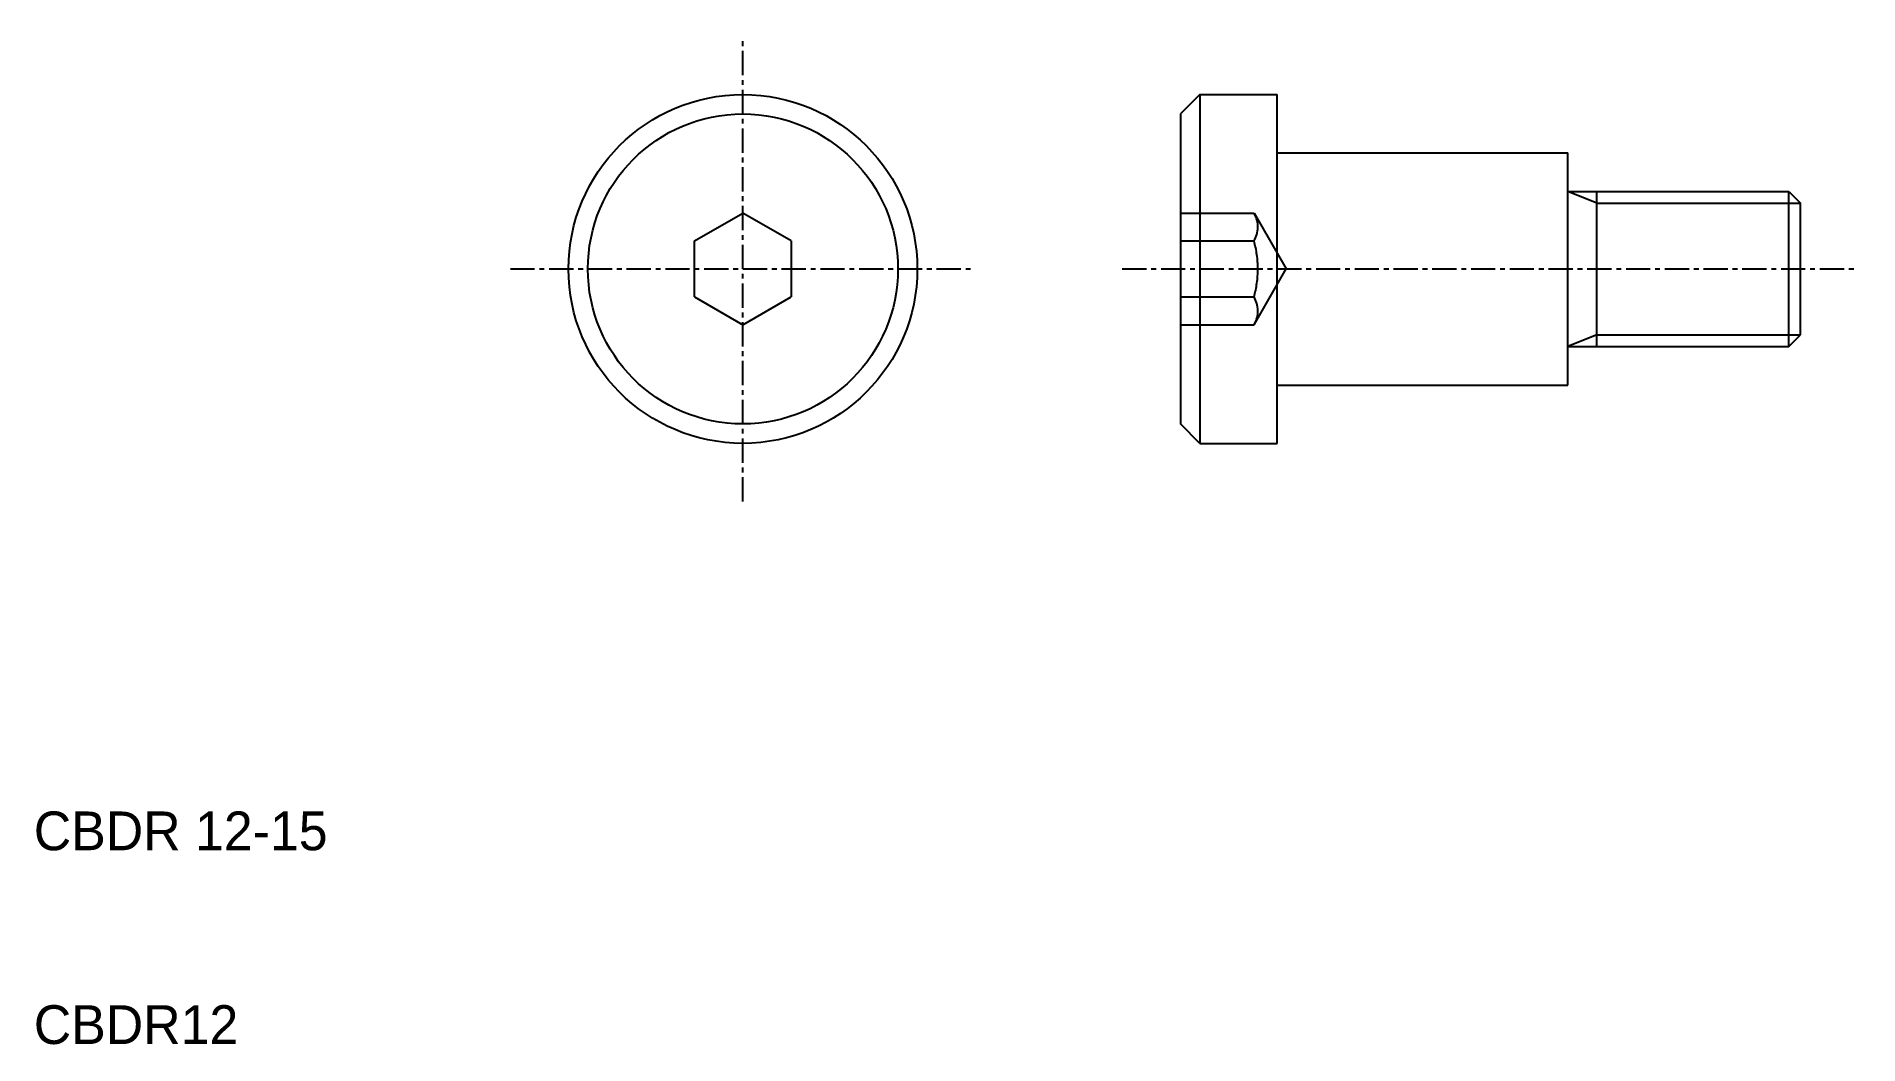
# Model space of a CAD drawing. Extents: x 61.6 to 155.6, y 78.1 to 130.1.
import ezdxf

# ---------------------------------------------------------------- set-up
doc = ezdxf.new("R2010")
doc.units = 0
doc.linetypes.add('CENTER', pattern=[2, 1.25, -0.25, 0.25, -0.25])
doc.linetypes.add('DASHED', pattern=[19.05, 12.7, -6.35])
doc.layers.get('0').update_dxf_attribs({"linetype": 'CONTINUOUS'})
doc.layers.add('CENTER', color=1, linetype='CENTER')

msp = doc.modelspace()

# ---------------------------------------------------------------- linework, layer by layer
for p, q in [((121.593, 127.119), (120.593, 126.119)), ((121.593, 127.119), (121.593, 109.119)), ((121.593, 127.119), (125.593, 127.119)), ((125.593, 124.119), (125.593, 127.119)), ((120.593, 126.119), (120.593, 110.119)), ((125.593, 124.119), (140.593, 124.119)), ((125.593, 112.119), (125.593, 124.119)), ((140.593, 122.119), (140.593, 124.119)), ((140.593, 122.119), (151.993, 122.119)), ((140.593, 114.119), (140.593, 122.119)), ((142.093, 114.119), (142.093, 122.119)), ((151.993, 114.119), (151.993, 122.119)), ((151.993, 122.119), (152.593, 121.519)), ((152.593, 114.719), (152.593, 121.519)), ((95.514, 119.562), (98.014, 121.006)), ((100.514, 119.562), (98.014, 121.006)), ((95.514, 116.675), (95.514, 119.562)), ((100.514, 119.562), (100.514, 116.675)), ((95.514, 116.675), (98.014, 115.232)), ((98.014, 115.232), (100.514, 116.675)), ((140.593, 114.119), (151.993, 114.119)), ((140.593, 112.119), (140.593, 114.119)), ((151.993, 114.119), (152.593, 114.719)), ((125.593, 112.119), (140.593, 112.119)), ((125.593, 109.119), (125.593, 112.119)), ((121.593, 109.119), (120.593, 110.119)), ((121.593, 109.119), (125.593, 109.119))]:
    msp.add_line(p, q)
at = {"color": 3}
for p, q in [((142.093, 121.519), (140.593, 122.119)), ((142.093, 121.519), (152.593, 121.519)), ((142.093, 114.719), (140.593, 114.119)), ((142.093, 114.719), (152.593, 114.719))]:
    msp.add_line(p, q, dxfattribs=at)
at = {"color": 3, "linetype": 'DASHED'}
for p, q in [((120.593, 121.006), (124.393, 121.006)), ((124.393, 121.006), (126.06, 118.119)), ((120.593, 119.562), (124.393, 119.562)), ((124.393, 115.232), (126.06, 118.119)), ((120.593, 116.675), (124.393, 116.675)), ((120.593, 115.232), (124.393, 115.232))]:
    msp.add_line(p, q, dxfattribs=at)
for radius in [9, 8]:
    msp.add_circle((98.014, 118.119), radius)
for centre, radius, start, end in [((123.191, 120.284), 1.402, 329.0209, 29.0209), ((119.285, 118.119), 5.308, 0, 15.77781), ((119.285, 118.119), 5.308, 344.22219, 0), ((123.191, 115.954), 1.402, 330.9791, 30.9791)]:
    msp.add_arc(centre, radius, start, end, dxfattribs=at)
at = {"layer": 'CENTER', "color": 1, "linetype": 'CENTER'}
for p, q in [((98.014, 106.119), (98.014, 130.119)), ((86.014, 118.119), (110.014, 118.119)), ((117.593, 118.119), (155.593, 118.119))]:
    msp.add_line(p, q, dxfattribs=at)

# ---------------------------------------------------------------- texts
for s, p in [('CBDR 12-15', (61.419, 88.119)), ('CBDR12', (61.419, 78.119))]:
    msp.add_text(s, height=2).set_placement(p)

doc.saveas('drawing.dxf')
